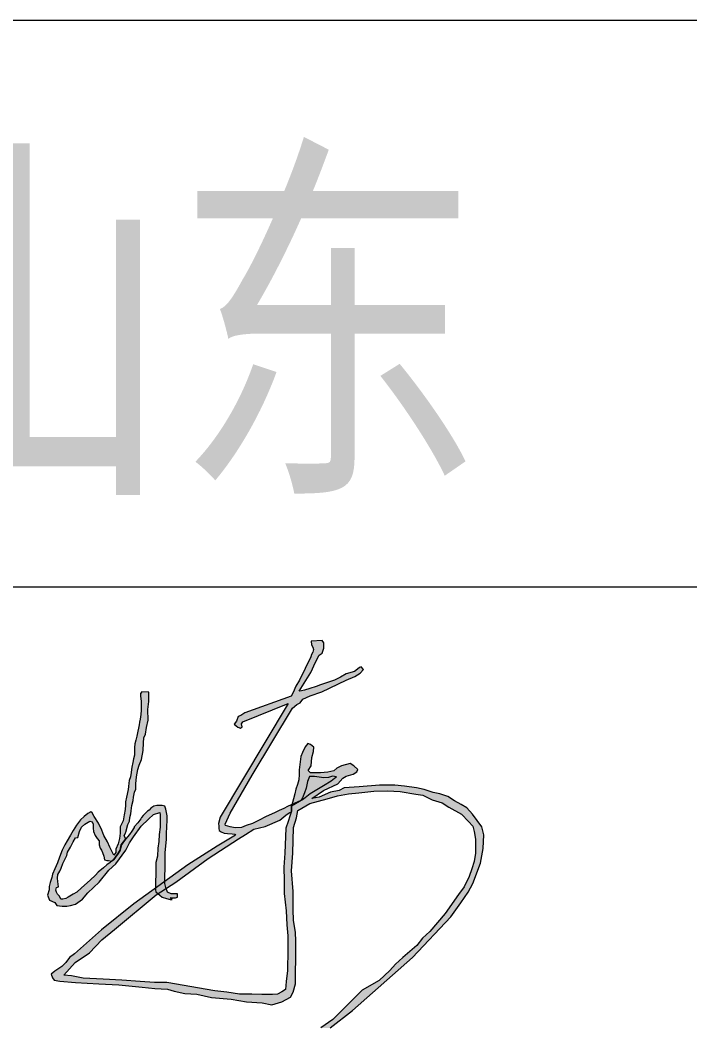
# Model space of a CAD drawing. Header units: inches. Extents: x -3272461 to -2504170, y 403793 to 1071042.
# Drawn here: x -2653236 to -2652002, y 793224 to 795081 of the extents above; entities that cross this region are included whole.
import ezdxf
from ezdxf.enums import TextEntityAlignment as Align

# ---------------------------------------------------------------- set-up
doc = ezdxf.new("R2010")
doc.units = ezdxf.units.IN
doc.header["$LTSCALE"] = 1000
doc.header["$MEASUREMENT"] = 0
doc.linetypes.add('LENGSHUI', pattern=[22, 20, -1, 0, -1])
doc.layers.get('0').update_dxf_attribs({"lineweight": 18})
doc.layers.add('00签名', color=7, linetype='LENGSHUI', lineweight=18)
doc.layers.add('PUB_TITLE', color=153, linetype='Continuous', lineweight=18)
doc.styles.add('-黑体', font='', dxfattribs={"width": 0.7})
doc.styles.get('-黑体').set_extended_font_data('微软雅黑')

msp = doc.modelspace()

# ---------------------------------------------------------------- hatches: boundary and pattern name
at = {"layer": '00签名', "linetype": 'Continuous'}
for points in [[(-2652664.990650199, 793223.5020183085), (-2652623.590158024, 793255.3037821243), (-2652513.557360167, 793353.009674194), (-2652442.491957726, 793428.3362550901), (-2652424.507550003, 793454.1719526083), (-2652410.45759981, 793473.2672378046), (-2652402.027629694, 793489.5537628985), (-2652387.9776795, 793527.1833971797), (-2652382.91875448, 793554.1409669255), (-2652381.796644363, 793579.4147084451), (-2652385.728744521, 793594.0174053137), (-2652402.838566416, 793617.2218025152), (-2652413.291163589, 793628.6618395855), (-2652423.741403391, 793635.127903152), (-2652435.688575802, 793642.0916700342), (-2652448.130796797, 793649.5521203473), (-2652463.060047564, 793655.0227772824), (-2652475.504625934, 793657.510273976), (-2652491.928451939, 793662.4842474798), (-2652505.862890799, 793665.9651110366), (-2652528.260303011, 793668.9492911624), (-2652545.6812983, 793670.9390845404), (-2652574.049939348, 793670.9390845404), (-2652611.874008283, 793667.4572010997), (-2652639.247837419, 793665.965111037), (-2652648.208216727, 793660.9921574176), (-2652664.632042734, 793658.0069574078), (-2652685.534879708, 793648.5567137159), (-2652698.974269987, 793646.0702369062), (-2652677.571669682, 793660.9921574171), (-2652651.192652456, 793673.4265812344), (-2652641.737224566, 793683.8712116729), (-2652635.266232406, 793687.353095114), (-2652622.824011411, 793690.8349785551), (-2652615.855613298, 793695.3112487432), (-2652613.865989476, 793699.7875189313), (-2652621.331793545, 793706.2535824974), (-2652628.300191663, 793710.7298526859), (-2652644.226611715, 793706.2535824978), (-2652652.687227697, 793702.2739957415), (-2652658.161050573, 793697.3000222372), (-2652669.608459657, 793694.8135454275), (-2652682.548086607, 793693.3214553653), (-2652700.963893807, 793693.3214553653), (-2652705.638566833, 793697.8619782354), (-2652699.987940889, 793706.6441980095), (-2652698.73381782, 793721.6976835362), (-2652695.596152768, 793732.9888175649), (-2652694.966733858, 793740.5155603287), (-2652701.244421335, 793745.5333888375), (-2652706.265628368, 793747.4150745284), (-2652711.286835401, 793741.1427888924), (-2652716.308042431, 793731.1071318744), (-2652718.818645948, 793723.5793692272), (-2652720.075126394, 793713.5437122097), (-2652721.956311, 793699.1164353618), (-2652721.956310999, 793690.3352354725), (-2652722.585729909, 793680.2985585702), (-2652725.096333426, 793672.1445872437), (-2652728.233998476, 793663.363387353), (-2652730.117540457, 793654.5811675785), (-2652732.628143974, 793645.7999676878), (-2652736.392870561, 793631.9999194045), (-2652736.392870561, 793622.5914909497), (-2652739.532892987, 793613.8092711761), (-2652742.670558038, 793603.7736141582), (-2652746.437642, 793591.2280230022), (-2652748.396619954, 793545.3138722617), (-2652750.650269684, 793519.4057629907), (-2652749.523444819, 793494.6225855995), (-2652749.52344482, 793470.9673997385), (-2652746.142970225, 793439.425452118), (-2652745.013787988, 793413.5173428475), (-2652742.760138258, 793393.2400122753), (-2652742.760138258, 793367.3319030048), (-2652743.886963123, 793329.031185155), (-2652746.142970224, 793308.7548744667), (-2652747.316942574, 793294.0573284009), (-2652753.985954168, 793289.6126746123), (-2652761.767646381, 793285.7248774015), (-2652771.218359521, 793285.1690407072), (-2652790.673768741, 793285.1690407072), (-2652809.572837653, 793285.7248774015), (-2652831.807591045, 793285.7248774015), (-2652855.709007993, 793289.0578578014), (-2652877.387421078, 793291.8350015061), (-2652965.755950099, 793307.3423353441), (-2652988.888863058, 793307.3423353441), (-2653014.827051312, 793308.7436557442), (-2653049.176350687, 793311.5452766621), (-2653083.525650062, 793312.9465970623), (-2653119.977727215, 793315.0485776633), (-2653141.710359908, 793319.2515189813), (-2653155.729664235, 793320.6528393824), (-2653134.699529054, 793343.770546457), (-2653108.763698177, 793361.9856718981), (-2653085.628427842, 793385.8040391745), (-2653062.495514879, 793404.7188049315), (-2652985.906784704, 793468.381994196), (-2652949.287333982, 793491.908674693), (-2652889.980514018, 793535.4597545678), (-2652834.172037361, 793571.9460990608), (-2652821.024961483, 793579.7308724367), (-2652805.445075438, 793589.4626040694), (-2652784.994854309, 793594.3284698853), (-2652757.729464387, 793606.4926244847), (-2652746.529579594, 793615.7378715232), (-2652740.688006342, 793619.6307681527), (-2652736.3527952, 793621.6684960721), (-2652736.3527952, 793632.4415291084), (-2652714.360851349, 793645.3695767054), (-2652701.857338625, 793655.2808078944), (-2652677.27699791, 793669.9314393031), (-2652663.047887276, 793678.5494577794), (-2652657.010651966, 793683.7212887483), (-2652653.130414044, 793686.3066942908), (-2652660.461847788, 793687.1684961382), (-2652668.222323632, 793684.5830905961), (-2652676.845598431, 793684.1516797303), (-2652693.663105928, 793686.7370852733), (-2652703.149179684, 793686.7370852733), (-2652707.03177498, 793677.2572649496), (-2652709.186414993, 793665.1910191996), (-2652712.206211335, 793656.5730007242), (-2652716.086449257, 793647.0931804006), (-2652719.103888227, 793642.352760298), (-2652743.681871569, 793631.5797272611), (-2652750.581905833, 793627.7011090049), (-2652758.773781155, 793624.2539016146), (-2652767.399413329, 793619.9448923769), (-2652782.922722395, 793613.0504775962), (-2652797.151833026, 793605.7246519506), (-2652808.363504691, 793600.1224299988), (-2652820.006575833, 793596.2448316275), (-2652828.629850632, 793592.7966043528), (-2652839.841522295, 793591.9348025054), (-2652849.327596053, 793593.6584062006), (-2652857.950870852, 793596.2448316275), (-2652858.38227033, 793598.8302371695), (-2652849.327596053, 793619.0830905295), (-2652808.512019265, 793689.3296300021), (-2652734.627197289, 793812.7559727149), (-2652726.748852736, 793819.3811381615), (-2652720.006762542, 793822.7498144947), (-2652715.673908774, 793829.0068018741), (-2652701.706466677, 793835.2637892521), (-2652680.518387424, 793842.9639122689), (-2652635.730635121, 793864.139760507), (-2652619.837218309, 793870.8771131758), (-2652609.724083018, 793877.1341005538), (-2652603.46289716, 793883.871453223), (-2652607.798108302, 793888.6842850789), (-2652611.169153398, 793887.7225346148), (-2652614.540198496, 793884.3528383963), (-2652620.318122644, 793880.0213917138), (-2652635.247373412, 793875.6899450317), (-2652645.843770413, 793869.9153627108), (-2652656.918714372, 793864.139760507), (-2652667.996015708, 793860.2896989982), (-2652682.925266478, 793855.4768671419), (-2652691.11242705, 793852.5895759815), (-2652702.670632722, 793848.7384945892), (-2652712.302863677, 793845.8512034293), (-2652718.080787827, 793844.4070479071), (-2652721.932737258, 793843.9266826173), (-2652700.744658006, 793878.0968709022), (-2652692.074235721, 793897.3471784436), (-2652685.332145527, 793910.3415184908), (-2652680.035125715, 793914.1915799996), (-2652676.664080618, 793923.335858538), (-2652676.664080618, 793932.9615222511), (-2652679.719237572, 793937.4479912778), (-2652700.072806362, 793936.0283129674), (-2652699.127499309, 793929.4062071734), (-2652696.760695619, 793925.148192127), (-2652695.813031194, 793920.8911969655), (-2652697.232170457, 793915.687749598), (-2652699.127499309, 793911.430754435), (-2652700.546638572, 793907.1727393896), (-2652721.374039575, 793864.1254821329), (-2652728.000618434, 793853.245361293), (-2652733.208058024, 793841.4198081305), (-2652736.994000981, 793834.7966824521), (-2652822.198933833, 793804.0492243452), (-2652829.773177116, 793799.3190030798), (-2652834.506784498, 793797.4271185508), (-2652837.81889524, 793788.9121083429), (-2652841.765139639, 793783.1660827699), (-2652838.108852266, 793779.8443210933), (-2652835.117344413, 793777.5189859301), (-2652830.463887755, 793775.8575951492), (-2652827.139990143, 793778.1829303114), (-2652828.137159426, 793783.4985649034), (-2652825.810431096, 793787.4842709631), (-2652742.708276025, 793821.3678718882), (-2652867.47701997, 793611.746046161), (-2652870.963576402, 793600.2081002418), (-2652870.22100353, 793595.013831828), (-2652870.22100353, 793590.9322566877), (-2652869.848538408, 793587.2229391492), (-2652865.765566302, 793584.6252950004), (-2652860.567556206, 793582.3999084549), (-2652853.886757741, 793581.6574330169), (-2652845.34599104, 793580.9159774624), (-2652840.520446065, 793580.5447397439), (-2652839.407765445, 793578.3183333136), (-2652873.047495187, 793558.5285072189), (-2652927.212882034, 793524.0044192404), (-2653026.538486307, 793451.8945519857), (-2653086.40400395, 793404.0334429888), (-2653136.224750157, 793359.7337683721), (-2653145.42322426, 793353.0484297799), (-2653152.113452222, 793343.8562167005), (-2653159.638190647, 793336.3355932406), (-2653172.181778733, 793327.9786650285), (-2653178.872006693, 793322.1286113036), (-2653176.363760551, 793315.4442925944), (-2653173.853157035, 793311.2658284882), (-2653162.98330463, 793309.5942388687), (-2653134.553371854, 793307.0873643828), (-2653091.069247481, 793304.580489896), (-2653054.277708441, 793302.9089002765), (-2653030.027400111, 793300.4020257902), (-2653011.630451907, 793298.7304361712), (-2652988.217011415, 793296.2235616844), (-2652964.803570924, 793294.5529919488), (-2652952.259982841, 793291.2098127103), (-2652933.028524168, 793287.0313486049), (-2652910.449594144, 793285.3607788694), (-2652883.691039672, 793279.5107251445), (-2652847.734011098, 793276.1685657899), (-2652819.304078324, 793271.1537969324), (-2652790.037277711, 793269.4832271973), (-2652772.477197341, 793266.1400479588), (-2652754.080249136, 793271.1537969324), (-2652738.19154707, 793280.3460100119), (-2652733.175054786, 793289.5382230913), (-2652728.993072968, 793304.580489896), (-2652728.993072968, 793321.2933264358), (-2652728.158562503, 793354.720019399), (-2652728.158562504, 793383.131943505), (-2652728.993072968, 793399.8447800449), (-2652732.338186947, 793421.5723854413), (-2652733.175054786, 793441.6273813352), (-2652733.175054786, 793462.5186819809), (-2652733.175054786, 793475.0540742988), (-2652736.520168767, 793512.6582114839), (-2652734.011922627, 793545.2485996957), (-2652732.338186948, 793592.8812547119), (-2652727.321694665, 793610.430396003), (-2652724.813448522, 793623.8010731891), (-2652702.234518496, 793637.1707304895), (-2652670.45947174, 793645.5276587016), (-2652651.22801307, 793651.377712426), (-2652631.157329184, 793654.7198717811), (-2652611.925870515, 793656.3914614001), (-2652584.330448205, 793659.7336207547), (-2652559.245629412, 793660.5699255059), (-2652535.832188922, 793658.8983358869), (-2652507.399898772, 793653.8845869128), (-2652494.021800223, 793652.2129972947), (-2652477.29623032, 793643.8560690826), (-2652458.899282113, 793638.0070352412), (-2652446.358051405, 793630.4853918969), (-2652422.944610915, 793617.115734596), (-2652410.401022829, 793603.7450574099), (-2652402.039416564, 793595.3881291987), (-2652399.531170423, 793585.3606312515), (-2652397.020566908, 793571.1546691984), (-2652397.020566907, 793555.2771175264), (-2652397.020566907, 793545.2485996962), (-2652399.531170423, 793530.2073527749), (-2652403.71079487, 793516.8366755901), (-2652408.727287151, 793502.6307135371), (-2652417.925761256, 793483.4110025105), (-2652428.797971036, 793469.2040205735), (-2652452.96105652, 793434.0853403143), (-2652481.492356384, 793401.06966054), (-2652495.009540011, 793389.0635879373), (-2652505.521071541, 793375.5572662011), (-2652531.049076681, 793353.0463900117), (-2652544.563902933, 793341.040317409), (-2652555.077791838, 793329.0342448063), (-2652574.599207533, 793311.0251359015), (-2652606.136159495, 793293.0170468807), (-2652660.197821877, 793238.9907400513), (-2652682.516059102, 793223.5020183085)], [(-2653012.259870816, 793842.8782420263), (-2653014.772831706, 793839.8634653853), (-2653014.772831706, 793835.341300424), (-2653013.768590298, 793829.8135299941), (-2653013.264112221, 793825.2913650328), (-2653013.264112221, 793819.2618117516), (-2653013.264112221, 793814.7396467903), (-2653013.264112221, 793809.21187636), (-2653013.768590298, 793801.1721320234), (-2653015.277309785, 793792.6306048359), (-2653016.28155119, 793786.6010515548), (-2653016.783671891, 793782.0778667096), (-2653018.292391377, 793776.0483134284), (-2653019.298990157, 793770.0187601463), (-2653021.309830343, 793760.9744302246), (-2653023.32067053, 793753.4374886227), (-2653024.829390014, 793746.9051326069), (-2653025.835988795, 793739.8699738558), (-2653025.835988795, 793732.3330322539), (-2653025.835988795, 793725.8006762376), (-2653027.344708279, 793719.2683202212), (-2653028.85107039, 793712.2341813545), (-2653030.359789873, 793704.1944370184), (-2653030.864267951, 793699.672272057), (-2653031.868509357, 793694.1445016263), (-2653032.875108137, 793686.1047572901), (-2653035.388069028, 793679.5734211577), (-2653035.892547105, 793674.5484534616), (-2653036.394667808, 793668.0160974457), (-2653037.398909217, 793662.488327015), (-2653040.333840086, 793648.3792539269), (-2653042.139588718, 793640.2579188829), (-2653042.139588718, 793633.9417782414), (-2653043.042463033, 793625.819423314), (-2653044.848211668, 793615.8939137512), (-2653046.656317673, 793605.0647871036), (-2653052.073563569, 793594.2366803398), (-2653052.073563569, 793582.5049564901), (-2653052.976437885, 793572.5794469274), (-2653055.685060835, 793562.6529174808), (-2653060.199432416, 793552.7263880346), (-2653060.199432416, 793546.4102473932), (-2653063.810929678, 793541.8982812709), (-2653067.424784318, 793549.1170191139), (-2653071.036281582, 793556.3367768398), (-2653075.550653164, 793566.2622864025), (-2653081.870773377, 793577.9940102517), (-2653085.482270639, 793587.9195198144), (-2653091.804748229, 793600.5528209812), (-2653099.930617073, 793613.1861221476), (-2653103.542114339, 793619.5032826725), (-2653106.250737288, 793621.3074571916), (-2653111.670340559, 793618.6006854719), (-2653117.990460771, 793613.1861221476), (-2653125.213455299, 793606.8699815061), (-2653132.438807203, 793596.94345206), (-2653138.758927415, 793587.0169226129), (-2653143.273298997, 793578.8955875689), (-2653149.59341921, 793568.0674808051), (-2653154.110148164, 793560.8477230782), (-2653158.624519746, 793550.922213516), (-2653164.041765642, 793538.2889123491), (-2653167.653262906, 793527.4597857015), (-2653172.167634485, 793516.6316789377), (-2653176.684363441, 793506.7051494911), (-2653177.587237759, 793500.3890088496), (-2653181.198735022, 793491.3650766041), (-2653183.004483657, 793484.1453188777), (-2653183.004483657, 793477.8291782362), (-2653185.713106604, 793467.90264879), (-2653182.101609337, 793458.878716544), (-2653172.167634485, 793454.3667504217), (-2653168.556137223, 793448.9521870979), (-2653158.624519746, 793448.0506097802), (-2653150.496293526, 793448.0506097802), (-2653143.273298997, 793448.9521870979), (-2653134.244555835, 793451.659978702), (-2653121.601958035, 793460.6839109471), (-2653111.670340559, 793472.4146149128), (-2653090.901873913, 793492.2666539222), (-2653072.842030214, 793513.9238873336), (-2653060.199432416, 793525.6556111828), (-2653041.236714402, 793550.922213516), (-2653034.916594191, 793564.4581118838), (-2653027.693599662, 793575.2862186476), (-2653013.245253228, 793595.1392775408), (-2652999.699781111, 793607.7725787077), (-2652990.67103795, 793616.7965109528), (-2652978.931314467, 793620.405879874), (-2652978.02844015, 793615.8939137512), (-2652978.02844015, 793605.0647871036), (-2652978.02844015, 793593.3340831383), (-2652979.834188782, 793579.7981847709), (-2652980.737063097, 793567.1648836036), (-2652982.545169105, 793554.5315824372), (-2652983.448043421, 793540.0930868683), (-2652986.156666368, 793528.3623829025), (-2652986.156666368, 793519.3384506574), (-2652986.156666368, 793507.6077466921), (-2652987.059540685, 793492.2666539222), (-2652987.059540685, 793482.341144359), (-2652987.059540685, 793477.8291782362), (-2652986.156666368, 793474.2198093154), (-2652978.931314467, 793467.90264879), (-2652974.416942885, 793464.2932798683), (-2652966.291074041, 793461.5865081486), (-2652959.968596453, 793459.781313746), (-2652958.162847821, 793459.781313746), (-2652956.35709919, 793459.781313746), (-2652959.968596453, 793463.3906826668), (-2652956.35709919, 793463.3906826668), (-2652950.036978976, 793463.3906826668), (-2652946.425481712, 793464.2932798683), (-2652946.425481712, 793470.6094205098), (-2652952.745601925, 793470.6094205098), (-2652958.162847821, 793470.6094205098), (-2652964.485325408, 793473.3172121134), (-2652968.096822673, 793482.341144359), (-2652969.902571305, 793489.559882202), (-2652969.902571305, 793496.7786200445), (-2652969.902571305, 793505.8025522896), (-2652968.999696989, 793513.9238873336), (-2652968.999696989, 793529.264980104), (-2652968.999696989, 793539.1915095507), (-2652968.999696989, 793546.4102473932), (-2652966.291074041, 793570.7742525253), (-2652966.291074041, 793581.6033791734), (-2652965.388199723, 793605.9673843051), (-2652965.388199723, 793614.0887193491), (-2652968.096822673, 793626.7220205155), (-2652969.902571305, 793632.1365838393), (-2652974.416942885, 793633.0391810408), (-2652978.02844015, 793633.0391810408), (-2652984.350917736, 793633.0391810408), (-2652989.768163633, 793632.1365838393), (-2652995.185409531, 793628.527214918), (-2652998.796906796, 793624.9178459968), (-2653001.505529744, 793623.1126515942), (-2653009.633755963, 793614.9913165502), (-2653012.342378911, 793611.3819476289), (-2653014.148127545, 793608.6741560248), (-2653019.565373442, 793601.4554181823), (-2653025.887851028, 793594.2366803398), (-2653025.887851028, 793592.4314859372), (-2653030.402222609, 793586.1153452958), (-2653034.916594191, 793579.7981847709), (-2653038.528091453, 793575.2862186476), (-2653041.236714402, 793571.6768497264), (-2653045.751085983, 793566.2622864025), (-2653049.364940623, 793560.8477230782), (-2653052.073563569, 793550.922213516), (-2653055.685060835, 793544.6050529906), (-2653063.810929678, 793533.7769462268), (-2653070.133407267, 793528.3623829025), (-2653076.45352748, 793523.8504167798), (-2653082.773647693, 793518.4358534559), (-2653092.707622544, 793510.3145184119), (-2653097.221994125, 793504.8999550885), (-2653107.153611604, 793495.8770427264), (-2653123.407706668, 793481.4385471574), (-2653131.535932887, 793473.3172121134), (-2653138.758927415, 793469.7078431926), (-2653147.787670579, 793464.2932798683), (-2653152.304399531, 793461.5865081486), (-2653157.72164543, 793460.6839109471), (-2653161.333142693, 793460.6839109471), (-2653164.041765642, 793466.0974543875), (-2653167.653262906, 793469.7078431926), (-2653169.459011539, 793473.3172121134), (-2653170.361885854, 793476.9265810351), (-2653169.459011539, 793482.341144359), (-2653165.847514274, 793483.2427216766), (-2653166.750388589, 793493.1692511227), (-2653167.653262906, 793499.4864116481), (-2653166.750388589, 793505.8025522896), (-2653163.138891326, 793512.1197128145), (-2653160.430268377, 793517.5342761388), (-2653157.72164543, 793526.5571884995), (-2653153.207273848, 793534.6795434279), (-2653150.496293526, 793540.9956840693), (-2653148.690544894, 793547.3128445947), (-2653143.273298997, 793556.3367768398), (-2653138.758927415, 793566.2622864025), (-2653134.244555835, 793573.4820441294), (-2653129.727826879, 793574.3836214466), (-2653127.019203932, 793585.2127480942), (-2653123.407706668, 793593.3340831383), (-2653117.087586455, 793598.7486464626), (-2653108.056485919, 793604.1621899025), (-2653103.542114339, 793603.2606125849), (-2653101.736365708, 793598.7486464626), (-2653101.736365708, 793591.5288887357), (-2653100.833491392, 793585.2127480942), (-2653098.12486844, 793577.9940102517), (-2653094.513371176, 793572.5794469274), (-2653090.901873913, 793568.0674808051), (-2653090.901873913, 793560.8477230782), (-2653089.09612528, 793554.5315824372), (-2653086.385144957, 793550.922213516), (-2653084.579396324, 793546.4102473932), (-2653081.870773377, 793540.0930868683), (-2653080.967899061, 793532.8743490258), (-2653076.45352748, 793531.9717518238), (-2653073.74490453, 793531.9717518238), (-2653068.124924454, 793530.5255565343), (-2653063.810929678, 793533.7769462268), (-2653056.446492699, 793543.9084723259), (-2653052.073563569, 793550.922213516), (-2653051.05046317, 793554.695783736), (-2653049.815199093, 793560.8599616846), (-2653045.751085983, 793566.2622864025), (-2653041.236714402, 793571.6768497264), (-2653044.572398886, 793577.1944213181), (-2653042.4154015, 793582.8955720023), (-2653041.79776946, 793584.2826140292), (-2653037.792590704, 793598.2856191972), (-2653034.980243291, 793604.522208899), (-2653034.310749022, 793611.2075474921), (-2653032.321125202, 793618.1651950704), (-2653031.823719247, 793623.6327923543), (-2653030.331501383, 793633.0748769755), (-2653027.846828981, 793642.5179814806), (-2653027.667668545, 793648.4037311396), (-2653025.477667917, 793657.6642764362), (-2653023.389034382, 793663.315452812), (-2653022.787903965, 793673.0339259545), (-2653021.877957525, 793686.2526404473), (-2653019.390927751, 793699.6712521731), (-2653016.903897976, 793707.623286499), (-2653012.894004472, 793718.1005532213), (-2653009.827060647, 793734.5319018203), (-2653009.199999113, 793748.9469400605), (-2653008.572937574, 793757.7220206487), (-2653005.437629897, 793764.6164354288), (-2653003.556445292, 793777.1508078629), (-2653000.421137615, 793790.3134287435), (-2653001.048199149, 793810.3694445218), (-2652999.167014544, 793824.7855026464), (-2652999.167014544, 793836.6936664006), (-2652999.167014544, 793842.3346439374)]]:
    msp.add_hatch(color=256, dxfattribs=at).paths.add_polyline_path(points, flags=0)

# ---------------------------------------------------------------- linework, layer by layer
msp.add_lwpolyline([(-2652664.990650199, 793223.5020183085), (-2652623.590158025, 793255.3037821243), (-2652513.557360166, 793353.009674194), (-2652442.491957726, 793428.3362550901), (-2652424.507550004, 793454.1719526078), (-2652410.457599809, 793473.2672378051), (-2652402.027629694, 793489.5537628985), (-2652387.9776795, 793527.1833971797), (-2652382.91875448, 793554.1409669255), (-2652381.796644364, 793579.4147084455), (-2652385.728744521, 793594.0174053132), (-2652402.838566416, 793617.2218025157), (-2652413.29116359, 793628.6618395855), (-2652423.74140339, 793635.127903152), (-2652435.688575803, 793642.0916700338), (-2652448.130796797, 793649.5521203473), (-2652463.060047564, 793655.0227772824), (-2652475.504625933, 793657.510273976), (-2652491.92845194, 793662.4842474794), (-2652505.862890799, 793665.965111037), (-2652528.260303011, 793668.9492911624), (-2652545.6812983, 793670.9390845404), (-2652574.049939348, 793670.9390845404), (-2652611.874008282, 793667.4572010997), (-2652639.247837419, 793665.965111037), (-2652648.208216728, 793660.9921574171), (-2652664.632042734, 793658.0069574078), (-2652685.534879709, 793648.5567137159), (-2652698.974269986, 793646.0702369062), (-2652677.571669683, 793660.9921574171), (-2652651.192652456, 793673.4265812344), (-2652641.737224565, 793683.8712116734), (-2652635.266232406, 793687.353095114), (-2652622.824011412, 793690.8349785551), (-2652615.855613297, 793695.3112487432), (-2652613.865989476, 793699.7875189313), (-2652621.331793546, 793706.2535824974), (-2652628.300191663, 793710.7298526864), (-2652644.226611715, 793706.2535824974), (-2652652.687227697, 793702.273995741), (-2652658.161050573, 793697.3000222372), (-2652669.608459657, 793694.8135454275), (-2652682.548086608, 793693.3214553653), (-2652700.963893807, 793693.3214553653), (-2652705.638566833, 793697.8619782354), (-2652699.987940889, 793706.6441980095), (-2652698.73381782, 793721.6976835362), (-2652695.596152768, 793732.9888175649), (-2652694.966733858, 793740.5155603283), (-2652701.244421335, 793745.5333888375), (-2652706.265628368, 793747.4150745284), (-2652711.2868354, 793741.1427888924), (-2652716.308042431, 793731.107131874), (-2652718.818645949, 793723.5793692276), (-2652720.075126394, 793713.5437122092), (-2652721.956310999, 793699.1164353623), (-2652721.956310999, 793690.3352354721), (-2652722.58572991, 793680.2985585702), (-2652725.096333426, 793672.1445872437), (-2652728.233998476, 793663.3633873526), (-2652730.117540457, 793654.5811675785), (-2652732.628143974, 793645.7999676873), (-2652736.392870561, 793631.9999194045), (-2652736.392870561, 793622.5914909502), (-2652739.532892987, 793613.8092711761), (-2652742.670558038, 793603.7736141582), (-2652746.437642, 793591.2280230017), (-2652748.396619954, 793545.3138722617), (-2652750.650269683, 793519.4057629912), (-2652749.52344482, 793494.6225855991), (-2652749.52344482, 793470.9673997385), (-2652746.142970225, 793439.4254521185), (-2652745.013787988, 793413.5173428475), (-2652742.760138258, 793393.2400122753), (-2652742.760138258, 793367.3319030048), (-2652743.886963122, 793329.031185155), (-2652746.142970225, 793308.7548744667), (-2652747.316942574, 793294.0573284009), (-2652753.985954167, 793289.6126746123), (-2652761.767646381, 793285.7248774015), (-2652771.218359522, 793285.1690407072), (-2652790.673768741, 793285.1690407072), (-2652809.572837653, 793285.7248774015), (-2652831.807591044, 793285.7248774015), (-2652855.709007993, 793289.057857801), (-2652877.387421078, 793291.8350015066), (-2652965.755950099, 793307.3423353441), (-2652988.888863059, 793307.3423353441), (-2653014.827051312, 793308.7436557438), (-2653049.176350687, 793311.5452766621), (-2653083.525650062, 793312.9465970623), (-2653119.977727216, 793315.0485776633), (-2653141.710359907, 793319.2515189813), (-2653155.729664235, 793320.652839382), (-2653134.699529055, 793343.7705464575), (-2653108.763698177, 793361.9856718981), (-2653085.628427841, 793385.8040391745), (-2653062.495514881, 793404.7188049315), (-2652985.906784704, 793468.381994196), (-2652949.287333982, 793491.908674693), (-2652889.980514018, 793535.4597545678), (-2652834.172037361, 793571.9460990613), (-2652821.024961483, 793579.7308724367), (-2652805.445075438, 793589.4626040694), (-2652784.994854309, 793594.3284698857), (-2652757.729464387, 793606.4926244847), (-2652746.529579594, 793615.7378715228), (-2652740.688006342, 793619.6307681531), (-2652736.3527952, 793621.6684960721), (-2652736.3527952, 793632.4415291084), (-2652714.360851348, 793645.3695767054), (-2652701.857338626, 793655.2808078944), (-2652677.276997909, 793669.9314393036), (-2652663.047887276, 793678.5494577794), (-2652657.010651967, 793683.7212887483), (-2652653.130414044, 793686.3066942904), (-2652660.461847788, 793687.1684961382), (-2652668.222323632, 793684.5830905961), (-2652676.84559843, 793684.1516797303), (-2652693.663105928, 793686.7370852733), (-2652703.149179683, 793686.7370852733), (-2652707.031774981, 793677.2572649496), (-2652709.186414992, 793665.1910191996), (-2652712.206211336, 793656.5730007242), (-2652716.086449258, 793647.093180401), (-2652719.103888227, 793642.3527602975), (-2652743.681871569, 793631.5797272611), (-2652750.581905833, 793627.7011090049), (-2652758.773781155, 793624.2539016146), (-2652767.399413329, 793619.9448923769), (-2652782.922722396, 793613.0504775962), (-2652797.151833026, 793605.7246519506), (-2652808.363504691, 793600.1224299988), (-2652820.006575833, 793596.2448316275), (-2652828.629850632, 793592.7966043528), (-2652839.841522296, 793591.9348025054), (-2652849.327596053, 793593.6584062006), (-2652857.950870852, 793596.2448316275), (-2652858.38227033, 793598.8302371695), (-2652849.327596053, 793619.0830905295), (-2652808.512019265, 793689.3296300021), (-2652734.62719729, 793812.7559727149), (-2652726.748852735, 793819.3811381615), (-2652720.006762542, 793822.7498144952), (-2652715.673908774, 793829.0068018741), (-2652701.706466677, 793835.2637892521), (-2652680.518387424, 793842.9639122689), (-2652635.730635121, 793864.139760507), (-2652619.837218308, 793870.8771131758), (-2652609.724083018, 793877.1341005543), (-2652603.462897161, 793883.8714532226), (-2652607.798108301, 793888.6842850789), (-2652611.169153398, 793887.7225346148), (-2652614.540198496, 793884.3528383963), (-2652620.318122645, 793880.0213917138), (-2652635.247373412, 793875.6899450317), (-2652645.843770413, 793869.9153627113), (-2652656.918714372, 793864.139760507), (-2652667.996015708, 793860.2896989982), (-2652682.925266478, 793855.4768671419), (-2652691.11242705, 793852.5895759815), (-2652702.670632723, 793848.7384945892), (-2652712.302863678, 793845.8512034293), (-2652718.080787826, 793844.4070479076), (-2652721.932737257, 793843.9266826173), (-2652700.744658006, 793878.0968709018), (-2652692.074235722, 793897.347178444), (-2652685.332145527, 793910.3415184908), (-2652680.035125715, 793914.1915799996), (-2652676.664080618, 793923.335858538), (-2652676.664080618, 793932.9615222511), (-2652679.719237573, 793937.4479912773), (-2652700.072806362, 793936.0283129674), (-2652699.127499308, 793929.4062071734), (-2652696.76069562, 793925.148192127), (-2652695.813031194, 793920.8911969659), (-2652697.232170458, 793915.6877495975), (-2652699.127499308, 793911.430754435), (-2652700.546638573, 793907.17273939), (-2652721.374039575, 793864.1254821329), (-2652728.000618434, 793853.2453612934), (-2652733.208058025, 793841.41980813), (-2652736.994000981, 793834.7966824521), (-2652822.198933832, 793804.0492243452), (-2652829.773177116, 793799.3190030798), (-2652834.506784499, 793797.4271185508), (-2652837.818895239, 793788.9121083433), (-2652841.765139639, 793783.1660827703), (-2652838.108852266, 793779.8443210928), (-2652835.117344413, 793777.5189859301), (-2652830.463887756, 793775.8575951492), (-2652827.139990143, 793778.1829303119), (-2652828.137159426, 793783.4985649029), (-2652825.810431096, 793787.4842709631), (-2652742.708276026, 793821.3678718882), (-2652867.477019969, 793611.746046161), (-2652870.963576402, 793600.2081002418), (-2652870.22100353, 793595.013831828), (-2652870.22100353, 793590.9322566872), (-2652869.848538407, 793587.2229391492), (-2652865.765566302, 793584.6252950004), (-2652860.567556206, 793582.3999084549), (-2652853.886757742, 793581.6574330169), (-2652845.34599104, 793580.9159774629), (-2652840.520446065, 793580.5447397439), (-2652839.407765445, 793578.3183333136), (-2652873.047495187, 793558.5285072189), (-2652927.212882034, 793524.0044192404), (-2653026.538486306, 793451.8945519857), (-2653086.40400395, 793404.0334429888), (-2653136.224750157, 793359.7337683716), (-2653145.42322426, 793353.0484297799), (-2653152.113452222, 793343.8562167005), (-2653159.638190648, 793336.3355932401), (-2653172.181778733, 793327.9786650285), (-2653178.872006692, 793322.1286113036), (-2653176.363760551, 793315.4442925944), (-2653173.853157036, 793311.2658284882), (-2653162.983304629, 793309.5942388691), (-2653134.553371854, 793307.0873643828), (-2653091.069247481, 793304.580489896), (-2653054.277708441, 793302.9089002765), (-2653030.027400112, 793300.4020257907), (-2653011.630451906, 793298.7304361712), (-2652988.217011414, 793296.2235616844), (-2652964.803570924, 793294.5529919488), (-2652952.259982841, 793291.2098127108), (-2652933.028524169, 793287.0313486045), (-2652910.449594144, 793285.3607788698), (-2652883.691039672, 793279.5107251445), (-2652847.734011098, 793276.1685657899), (-2652819.304078325, 793271.1537969329), (-2652790.037277711, 793269.4832271973), (-2652772.477197341, 793266.1400479588), (-2652754.080249136, 793271.1537969329), (-2652738.191547071, 793280.3460100119), (-2652733.175054786, 793289.5382230913), (-2652728.993072968, 793304.580489896), (-2652728.993072968, 793321.2933264358), (-2652728.158562504, 793354.720019399), (-2652728.158562504, 793383.131943505), (-2652728.993072968, 793399.8447800444), (-2652732.338186948, 793421.5723854413), (-2652733.175054786, 793441.6273813357), (-2652733.175054786, 793462.5186819809), (-2652733.175054786, 793475.0540742988), (-2652736.520168767, 793512.6582114834), (-2652734.011922627, 793545.2485996962), (-2652732.338186948, 793592.8812547119), (-2652727.321694665, 793610.4303960034), (-2652724.813448522, 793623.8010731887), (-2652702.234518496, 793637.1707304895), (-2652670.45947174, 793645.5276587016), (-2652651.22801307, 793651.3777124265), (-2652631.157329185, 793654.7198717806), (-2652611.925870515, 793656.3914614001), (-2652584.330448205, 793659.7336207547), (-2652559.245629412, 793660.5699255059), (-2652535.832188921, 793658.8983358869), (-2652507.399898772, 793653.8845869133), (-2652494.021800222, 793652.2129972947), (-2652477.296230321, 793643.8560690822), (-2652458.899282113, 793638.0070352417), (-2652446.358051405, 793630.4853918969), (-2652422.944610914, 793617.1157345956), (-2652410.401022829, 793603.7450574103), (-2652402.039416564, 793595.3881291987), (-2652399.531170424, 793585.3606312515), (-2652397.020566907, 793571.1546691989), (-2652397.020566907, 793555.2771175264), (-2652397.020566907, 793545.2485996962), (-2652399.531170424, 793530.2073527749), (-2652403.710794869, 793516.8366755901), (-2652408.727287152, 793502.6307135371), (-2652417.925761256, 793483.4110025105), (-2652428.797971036, 793469.2040205735), (-2652452.96105652, 793434.0853403143), (-2652481.492356383, 793401.06966054), (-2652495.009540012, 793389.0635879373), (-2652505.52107154, 793375.5572662007), (-2652531.049076681, 793353.0463900117), (-2652544.563902933, 793341.040317409), (-2652555.077791838, 793329.0342448063), (-2652574.599207534, 793311.0251359015), (-2652606.136159495, 793293.0170468807), (-2652660.197821878, 793238.9907400513), (-2652682.516059102, 793223.5020183085)], dxfattribs=at)
msp.add_lwpolyline([(-2653012.259870816, 793842.8782420263), (-2653014.772831706, 793839.8634653853), (-2653014.772831706, 793835.341300424), (-2653013.768590298, 793829.8135299941), (-2653013.264112221, 793825.2913650328), (-2653013.264112221, 793819.2618117516), (-2653013.264112221, 793814.7396467903), (-2653013.264112221, 793809.21187636), (-2653013.768590298, 793801.1721320234), (-2653015.277309785, 793792.6306048359), (-2653016.28155119, 793786.6010515548), (-2653016.783671891, 793782.0778667096), (-2653018.292391377, 793776.0483134284), (-2653019.298990157, 793770.0187601463), (-2653021.309830343, 793760.9744302246), (-2653023.32067053, 793753.4374886227), (-2653024.829390014, 793746.9051326069), (-2653025.835988795, 793739.8699738558), (-2653025.835988795, 793732.3330322539), (-2653025.835988795, 793725.8006762376), (-2653027.344708279, 793719.2683202212), (-2653028.85107039, 793712.2341813545), (-2653030.359789873, 793704.1944370184), (-2653030.864267951, 793699.672272057), (-2653031.868509357, 793694.1445016263), (-2653032.875108137, 793686.1047572901), (-2653035.388069028, 793679.5734211577), (-2653035.892547105, 793674.5484534616), (-2653036.394667808, 793668.0160974457), (-2653037.398909217, 793662.488327015), (-2653040.333840086, 793648.3792539269), (-2653042.139588718, 793640.2579188829), (-2653042.139588718, 793633.9417782414), (-2653043.042463033, 793625.819423314), (-2653044.848211668, 793615.8939137512), (-2653046.656317673, 793605.0647871036), (-2653052.073563569, 793594.2366803398), (-2653052.073563569, 793582.5049564901), (-2653052.976437885, 793572.5794469274), (-2653055.685060835, 793562.6529174808), (-2653060.199432416, 793552.7263880346), (-2653060.199432416, 793546.4102473932), (-2653063.810929678, 793541.8982812709), (-2653067.424784318, 793549.1170191139), (-2653071.036281582, 793556.3367768398), (-2653075.550653164, 793566.2622864025), (-2653081.870773377, 793577.9940102517), (-2653085.482270639, 793587.9195198144), (-2653091.804748229, 793600.5528209812), (-2653099.930617073, 793613.1861221476), (-2653103.542114339, 793619.5032826725), (-2653106.250737288, 793621.3074571916), (-2653111.670340559, 793618.6006854719), (-2653117.990460771, 793613.1861221476), (-2653125.213455299, 793606.8699815061), (-2653132.438807203, 793596.94345206), (-2653138.758927415, 793587.0169226129), (-2653143.273298997, 793578.8955875689), (-2653149.59341921, 793568.0674808051), (-2653154.110148164, 793560.8477230782), (-2653158.624519746, 793550.922213516), (-2653164.041765642, 793538.2889123491), (-2653167.653262906, 793527.4597857015), (-2653172.167634485, 793516.6316789377), (-2653176.684363441, 793506.7051494911), (-2653177.587237759, 793500.3890088496), (-2653181.198735022, 793491.3650766041), (-2653183.004483657, 793484.1453188777), (-2653183.004483657, 793477.8291782362), (-2653185.713106604, 793467.90264879), (-2653182.101609337, 793458.878716544), (-2653172.167634485, 793454.3667504217), (-2653168.556137223, 793448.9521870979), (-2653158.624519746, 793448.0506097802), (-2653150.496293526, 793448.0506097802), (-2653143.273298997, 793448.9521870979), (-2653134.244555835, 793451.659978702), (-2653121.601958035, 793460.6839109471), (-2653111.670340559, 793472.4146149128), (-2653090.901873913, 793492.2666539222), (-2653072.842030214, 793513.9238873336), (-2653060.199432416, 793525.6556111828), (-2653041.236714402, 793550.922213516), (-2653034.916594191, 793564.4581118838), (-2653027.693599662, 793575.2862186476), (-2653013.245253228, 793595.1392775408), (-2652999.699781111, 793607.7725787077), (-2652990.67103795, 793616.7965109528), (-2652978.931314467, 793620.405879874), (-2652978.02844015, 793615.8939137512), (-2652978.02844015, 793605.0647871036), (-2652978.02844015, 793593.3340831383), (-2652979.834188782, 793579.7981847709), (-2652980.737063097, 793567.1648836036), (-2652982.545169105, 793554.5315824372), (-2652983.448043421, 793540.0930868683), (-2652986.156666368, 793528.3623829025), (-2652986.156666368, 793519.3384506574), (-2652986.156666368, 793507.6077466921), (-2652987.059540685, 793492.2666539222), (-2652987.059540685, 793482.341144359), (-2652987.059540685, 793477.8291782362), (-2652986.156666368, 793474.2198093154), (-2652978.931314467, 793467.90264879), (-2652974.416942885, 793464.2932798683), (-2652966.291074041, 793461.5865081486), (-2652959.968596453, 793459.781313746), (-2652958.162847821, 793459.781313746), (-2652956.35709919, 793459.781313746), (-2652959.968596453, 793463.3906826668), (-2652956.35709919, 793463.3906826668), (-2652950.036978976, 793463.3906826668), (-2652946.425481712, 793464.2932798683), (-2652946.425481712, 793470.6094205098), (-2652952.745601925, 793470.6094205098), (-2652958.162847821, 793470.6094205098), (-2652964.485325408, 793473.3172121134), (-2652968.096822673, 793482.341144359), (-2652969.902571305, 793489.559882202), (-2652969.902571305, 793496.7786200445), (-2652969.902571305, 793505.8025522896), (-2652968.999696989, 793513.9238873336), (-2652968.999696989, 793529.264980104), (-2652968.999696989, 793539.1915095507), (-2652968.999696989, 793546.4102473932), (-2652966.291074041, 793570.7742525253), (-2652966.291074041, 793581.6033791734), (-2652965.388199723, 793605.9673843051), (-2652965.388199723, 793614.0887193491), (-2652968.096822673, 793626.7220205155), (-2652969.902571305, 793632.1365838393), (-2652974.416942885, 793633.0391810408), (-2652978.02844015, 793633.0391810408), (-2652984.350917736, 793633.0391810408), (-2652989.768163633, 793632.1365838393), (-2652995.185409531, 793628.527214918), (-2652998.796906796, 793624.9178459968), (-2653001.505529744, 793623.1126515942), (-2653009.633755963, 793614.9913165502), (-2653012.342378911, 793611.3819476289), (-2653014.148127545, 793608.6741560248), (-2653019.565373442, 793601.4554181823), (-2653025.887851028, 793594.2366803398), (-2653025.887851028, 793592.4314859372), (-2653030.402222609, 793586.1153452958), (-2653034.916594191, 793579.7981847709), (-2653038.528091453, 793575.2862186476), (-2653041.236714402, 793571.6768497264), (-2653045.751085983, 793566.2622864025), (-2653049.364940623, 793560.8477230782), (-2653052.073563569, 793550.922213516), (-2653055.685060835, 793544.6050529906), (-2653063.810929678, 793533.7769462268), (-2653070.133407267, 793528.3623829025), (-2653076.45352748, 793523.8504167798), (-2653082.773647693, 793518.4358534559), (-2653092.707622544, 793510.3145184119), (-2653097.221994125, 793504.8999550885), (-2653107.153611604, 793495.8770427264), (-2653123.407706668, 793481.4385471574), (-2653131.535932887, 793473.3172121134), (-2653138.758927415, 793469.7078431926), (-2653147.787670579, 793464.2932798683), (-2653152.304399531, 793461.5865081486), (-2653157.72164543, 793460.6839109471), (-2653161.333142693, 793460.6839109471), (-2653164.041765642, 793466.0974543875), (-2653167.653262906, 793469.7078431926), (-2653169.459011539, 793473.3172121134), (-2653170.361885854, 793476.9265810351), (-2653169.459011539, 793482.341144359), (-2653165.847514274, 793483.2427216766), (-2653166.750388589, 793493.1692511227), (-2653167.653262906, 793499.4864116481), (-2653166.750388589, 793505.8025522896), (-2653163.138891326, 793512.1197128145), (-2653160.430268377, 793517.5342761388), (-2653157.72164543, 793526.5571884995), (-2653153.207273848, 793534.6795434279), (-2653150.496293526, 793540.9956840693), (-2653148.690544894, 793547.3128445947), (-2653143.273298997, 793556.3367768398), (-2653138.758927415, 793566.2622864025), (-2653134.244555835, 793573.4820441294), (-2653129.727826879, 793574.3836214466), (-2653127.019203932, 793585.2127480942), (-2653123.407706668, 793593.3340831383), (-2653117.087586455, 793598.7486464626), (-2653108.056485919, 793604.1621899025), (-2653103.542114339, 793603.2606125849), (-2653101.736365708, 793598.7486464626), (-2653101.736365708, 793591.5288887357), (-2653100.833491392, 793585.2127480942), (-2653098.12486844, 793577.9940102517), (-2653094.513371176, 793572.5794469274), (-2653090.901873913, 793568.0674808051), (-2653090.901873913, 793560.8477230782), (-2653089.09612528, 793554.5315824372), (-2653086.385144957, 793550.922213516), (-2653084.579396324, 793546.4102473932), (-2653081.870773377, 793540.0930868683), (-2653080.967899061, 793532.8743490258), (-2653076.45352748, 793531.9717518238), (-2653073.74490453, 793531.9717518238), (-2653068.124924454, 793530.5255565343), (-2653063.810929678, 793533.7769462268), (-2653056.446492699, 793543.9084723259), (-2653052.073563569, 793550.922213516), (-2653051.05046317, 793554.695783736), (-2653049.815199093, 793560.8599616846), (-2653045.751085983, 793566.2622864025), (-2653041.236714402, 793571.6768497264), (-2653044.572398886, 793577.1944213181), (-2653042.4154015, 793582.8955720023), (-2653041.79776946, 793584.2826140292), (-2653037.792590704, 793598.2856191972), (-2653034.980243291, 793604.522208899), (-2653034.310749022, 793611.2075474921), (-2653032.321125202, 793618.1651950704), (-2653031.823719247, 793623.6327923543), (-2653030.331501383, 793633.0748769755), (-2653027.846828981, 793642.5179814806), (-2653027.667668545, 793648.4037311396), (-2653025.477667917, 793657.6642764362), (-2653023.389034382, 793663.315452812), (-2653022.787903965, 793673.0339259545), (-2653021.877957525, 793686.2526404473), (-2653019.390927751, 793699.6712521731), (-2653016.903897976, 793707.623286499), (-2653012.894004472, 793718.1005532213), (-2653009.827060647, 793734.5319018203), (-2653009.199999113, 793748.9469400605), (-2653008.572937574, 793757.7220206487), (-2653005.437629897, 793764.6164354288), (-2653003.556445292, 793777.1508078629), (-2653000.421137615, 793790.3134287435), (-2653001.048199149, 793810.3694445218), (-2652999.167014544, 793824.7855026464), (-2652999.167014544, 793836.6936664006), (-2652999.167014544, 793842.3346439374)], close=True, dxfattribs=at)
at = {"layer": 'PUB_TITLE'}
for p, q in [((-2657808.528961895, 795080.5785424875), (-2651494.34669163, 795080.5785424875)), ((-2654651.437826762, 794036.4941501494), (-2651494.346691631, 794036.4941501494))]:
    msp.add_line(p, q, dxfattribs=at)

# ---------------------------------------------------------------- texts
at = {"style": '-黑体', "width": 0.8}
msp.add_text('卢山东', height=525, dxfattribs=at).set_placement((-2654099.783916995, 794522.1273809446), align=Align.MIDDLE_LEFT)

doc.saveas('drawing.dxf')
